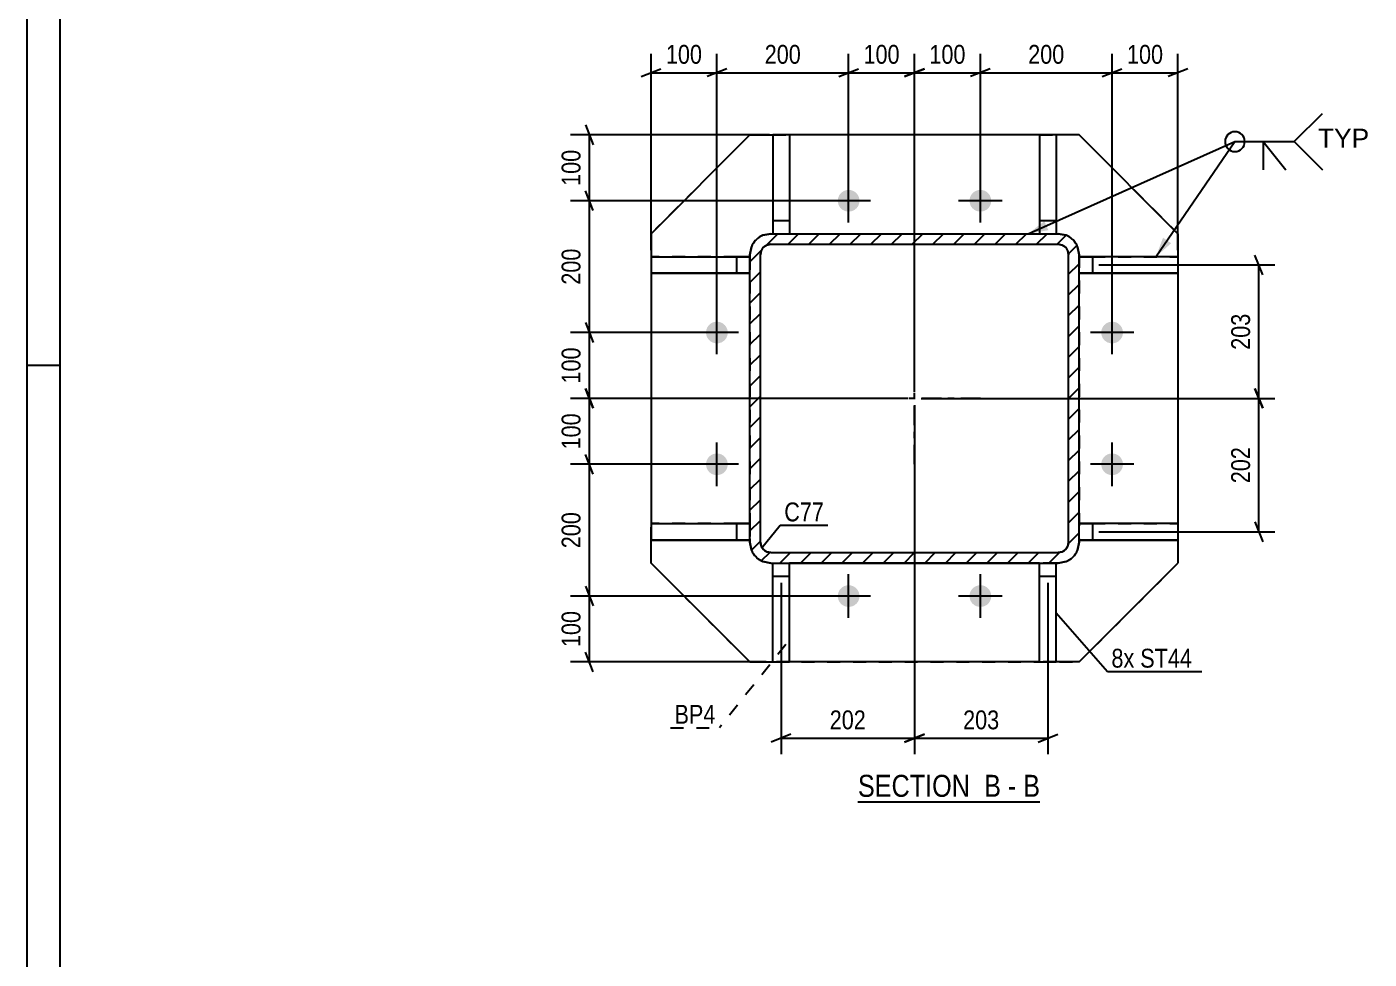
# Model space of a CAD drawing. Header units: millimetres. Extents: x 0 to 1189, y 0 to 841.
# Drawn here: x 0 to 203.8, y 207.9 to 349.4 of the extents above; entities that cross this region are included whole.
import ezdxf

# ---------------------------------------------------------------- set-up
doc = ezdxf.new("R2010")
doc.units = ezdxf.units.MM
doc.linetypes.add('DXK_LINE_DOT2', pattern=[3.9198, 1.9599, -1.9599])
doc.linetypes.add('DXK_LINE_DOT3', pattern=[5.9187, 2.979, -0.9799, 0.9799, -0.9799])
doc.styles.add('Arial', font='ARIAL.TTF', dxfattribs={"height": 0.2})
doc.styles.add('Arial Narrow', font='ARIALN.TTF', dxfattribs={"height": 0.2})

# ---------------------------------------------------------------- blocks, each defined once
blk = doc.blocks.new('Unknown-284935191-1134')
at = {"color": 5, "linetype": 'Continuous'}
for p, q in [((0, 841), (0, 0)), ((5, 836), (5, 5)), ((5, 298), (0, 298))]:
    blk.add_line(p, q, dxfattribs=at)
blk = doc.blocks.new('Unknown-284935191-11 - 2119')
at = {"color": 6, "linetype": 'Continuous'}
blk.add_line((126.17, 231.81), (153.81, 231.81), dxfattribs=at)
at = {"color": 0, "linetype": 'Continuous'}
for points in [[(144.28, 232.56), (144.28, 236.06), (126.17, 236.06), (126.17, 232.56)], [(147.88, 232.56), (147.88, 236.06), (145.33, 236.06), (145.33, 232.56)], [(150.21, 232.56), (150.21, 236.06), (148.93, 236.06), (148.93, 232.56)], [(153.81, 232.56), (153.81, 236.06), (151.26, 236.06), (151.26, 232.56)]]:
    blk.add_wipeout(points, dxfattribs=at)
at = {"color": 7, "linetype": 'Continuous', "style": 'Arial Narrow'}
for s, p in [('SECTION ', (126.17, 232.56)), ('B', (145.33, 232.56)), ('B', (151.26, 232.56)), ('-', (148.93, 232.56))]:
    blk.add_text(s, height=3.34, dxfattribs=at).set_placement(p)
blk = doc.blocks.new('Part-284935191-2154 - 2119')
at = {"color": 2, "linetype": 'Continuous'}
for p, q in [((94.76, 274.03), (94.76, 274.03)), ((94.76, 274.03), (107.76, 274.03)), ((94.76, 274.03), (94.76, 271.53)), ((107.76, 274.03), (109.76, 274.03)), ((107.76, 274.03), (107.76, 271.53)), ((94.76, 271.53), (107.76, 271.53)), ((107.76, 271.53), (94.76, 271.53)), ((107.76, 271.53), (109.76, 271.53)), ((109.76, 271.53), (107.76, 271.53))]:
    blk.add_line(p, q, dxfattribs=at)
at = {"color": 7, "linetype": 'DXK_LINE_DOT2'}
for p, q in [((107.76, 274.03), (94.76, 274.03)), ((109.76, 274.03), (107.76, 274.03)), ((109.76, 274.03), (109.76, 274.03)), ((109.76, 274.03), (109.76, 271.53)), ((107.76, 271.53), (107.76, 271.53))]:
    blk.add_line(p, q, dxfattribs=at)
blk = doc.blocks.new('Part-284935191-2159 - 2119')
at = {"color": 2, "linetype": 'Continuous'}
for p, q in [((94.76, 314.53), (94.76, 314.53)), ((94.76, 314.53), (107.76, 314.53)), ((94.76, 314.53), (94.76, 312.03)), ((107.76, 314.53), (109.76, 314.53)), ((107.76, 314.53), (107.76, 312.03)), ((94.76, 312.03), (107.76, 312.03)), ((107.76, 312.03), (94.76, 312.03)), ((107.76, 312.03), (109.76, 312.03)), ((109.76, 312.03), (107.76, 312.03))]:
    blk.add_line(p, q, dxfattribs=at)
at = {"color": 7, "linetype": 'DXK_LINE_DOT2'}
for p, q in [((107.76, 314.53), (94.76, 314.53)), ((109.76, 314.53), (107.76, 314.53)), ((109.76, 314.53), (109.76, 314.53)), ((109.76, 314.53), (109.76, 312.03)), ((107.76, 312.03), (107.76, 312.03))]:
    blk.add_line(p, q, dxfattribs=at)
blk = doc.blocks.new('Bolt-284935191-2223 - 2119')
at = {"linetype": 'Continuous'}
for points in [[(124.76, 321.38), (124.42, 321.42), (124.09, 321.52), (123.79, 321.69), (123.53, 321.93), (123.33, 322.2), (123.19, 322.52), (123.12, 322.86), (123.12, 323.2), (123.19, 323.54), (123.33, 323.85), (123.53, 324.13), (123.79, 324.36), (124.09, 324.54), (124.42, 324.64), (124.76, 324.68), (125.1, 324.64), (125.43, 324.54), (125.73, 324.36), (125.99, 324.13), (126.19, 323.85), (126.33, 323.54), (126.4, 323.2), (126.4, 322.86), (126.33, 322.52), (126.19, 322.2), (125.99, 321.93), (125.73, 321.69), (125.43, 321.52), (125.1, 321.42)], [(144.76, 321.38), (144.42, 321.42), (144.09, 321.52), (143.79, 321.69), (143.53, 321.93), (143.33, 322.2), (143.19, 322.52), (143.12, 322.86), (143.12, 323.2), (143.19, 323.54), (143.33, 323.85), (143.53, 324.13), (143.79, 324.36), (144.09, 324.54), (144.42, 324.64), (144.76, 324.68), (145.1, 324.64), (145.43, 324.54), (145.73, 324.36), (145.99, 324.13), (146.19, 323.85), (146.33, 323.54), (146.4, 323.2), (146.4, 322.86), (146.33, 322.52), (146.19, 322.2), (145.99, 321.93), (145.73, 321.69), (145.43, 321.52), (145.1, 321.42)], [(104.76, 301.38), (104.42, 301.42), (104.09, 301.52), (103.79, 301.69), (103.53, 301.93), (103.33, 302.2), (103.19, 302.52), (103.12, 302.86), (103.12, 303.2), (103.19, 303.54), (103.33, 303.85), (103.53, 304.13), (103.79, 304.36), (104.09, 304.54), (104.42, 304.64), (104.76, 304.68), (105.1, 304.64), (105.43, 304.54), (105.73, 304.36), (105.99, 304.13), (106.19, 303.85), (106.33, 303.54), (106.4, 303.2), (106.4, 302.86), (106.33, 302.52), (106.19, 302.2), (105.99, 301.93), (105.73, 301.69), (105.43, 301.52), (105.1, 301.42)], [(164.76, 301.38), (164.42, 301.42), (164.09, 301.52), (163.79, 301.69), (163.53, 301.93), (163.33, 302.2), (163.19, 302.52), (163.12, 302.86), (163.12, 303.2), (163.19, 303.54), (163.33, 303.85), (163.53, 304.13), (163.79, 304.36), (164.09, 304.54), (164.42, 304.64), (164.76, 304.68), (165.1, 304.64), (165.43, 304.54), (165.73, 304.36), (165.99, 304.13), (166.19, 303.85), (166.33, 303.54), (166.4, 303.2), (166.4, 302.86), (166.33, 302.52), (166.19, 302.2), (165.99, 301.93), (165.73, 301.69), (165.43, 301.52), (165.1, 301.42)], [(104.76, 281.38), (104.42, 281.42), (104.09, 281.52), (103.79, 281.69), (103.53, 281.93), (103.33, 282.2), (103.19, 282.52), (103.12, 282.86), (103.12, 283.2), (103.19, 283.54), (103.33, 283.85), (103.53, 284.13), (103.79, 284.36), (104.09, 284.54), (104.42, 284.64), (104.76, 284.68), (105.1, 284.64), (105.43, 284.54), (105.73, 284.36), (105.99, 284.13), (106.19, 283.85), (106.33, 283.54), (106.4, 283.2), (106.4, 282.86), (106.33, 282.52), (106.19, 282.2), (105.99, 281.93), (105.73, 281.69), (105.43, 281.52), (105.1, 281.42)], [(164.76, 281.38), (164.42, 281.42), (164.09, 281.52), (163.79, 281.69), (163.53, 281.93), (163.33, 282.2), (163.19, 282.52), (163.12, 282.86), (163.12, 283.2), (163.19, 283.54), (163.33, 283.85), (163.53, 284.13), (163.79, 284.36), (164.09, 284.54), (164.42, 284.64), (164.76, 284.68), (165.1, 284.64), (165.43, 284.54), (165.73, 284.36), (165.99, 284.13), (166.19, 283.85), (166.33, 283.54), (166.4, 283.2), (166.4, 282.86), (166.33, 282.52), (166.19, 282.2), (165.99, 281.93), (165.73, 281.69), (165.43, 281.52), (165.1, 281.42)], [(124.76, 261.38), (124.42, 261.42), (124.09, 261.52), (123.79, 261.69), (123.53, 261.93), (123.33, 262.2), (123.19, 262.52), (123.12, 262.86), (123.12, 263.2), (123.19, 263.54), (123.33, 263.85), (123.53, 264.13), (123.79, 264.36), (124.09, 264.54), (124.42, 264.64), (124.76, 264.68), (125.1, 264.64), (125.43, 264.54), (125.73, 264.36), (125.99, 264.13), (126.19, 263.85), (126.33, 263.54), (126.4, 263.2), (126.4, 262.86), (126.33, 262.52), (126.19, 262.2), (125.99, 261.93), (125.73, 261.69), (125.43, 261.52), (125.1, 261.42)], [(144.76, 261.38), (144.42, 261.42), (144.09, 261.52), (143.79, 261.69), (143.53, 261.93), (143.33, 262.2), (143.19, 262.52), (143.12, 262.86), (143.12, 263.2), (143.19, 263.54), (143.33, 263.85), (143.53, 264.13), (143.79, 264.36), (144.09, 264.54), (144.42, 264.64), (144.76, 264.68), (145.1, 264.64), (145.43, 264.54), (145.73, 264.36), (145.99, 264.13), (146.19, 263.85), (146.33, 263.54), (146.4, 263.2), (146.4, 262.86), (146.33, 262.52), (146.19, 262.2), (145.99, 261.93), (145.73, 261.69), (145.43, 261.52), (145.1, 261.42)]]:
    blk.add_hatch(color=1, dxfattribs=at).paths.add_polyline_path(points)
at = {"color": 1, "linetype": 'Continuous'}
for p, q in [((124.76, 319.73), (124.76, 326.33)), ((144.76, 319.73), (144.76, 326.33)), ((128.06, 323.03), (121.46, 323.03)), ((148.06, 323.03), (141.46, 323.03)), ((104.76, 299.73), (104.76, 306.33)), ((164.76, 299.73), (164.76, 306.33)), ((108.06, 303.03), (101.46, 303.03)), ((168.06, 303.03), (161.46, 303.03)), ((104.76, 279.73), (104.76, 286.33)), ((164.76, 279.73), (164.76, 286.33)), ((108.06, 283.03), (101.46, 283.03)), ((168.06, 283.03), (161.46, 283.03)), ((124.76, 259.73), (124.76, 266.33)), ((144.76, 259.73), (144.76, 266.33)), ((128.06, 263.03), (121.46, 263.03)), ((148.06, 263.03), (141.46, 263.03))]:
    blk.add_line(p, q, dxfattribs=at)
blk = doc.blocks.new('Part-284935191-2164 - 2119')
at = {"color": 2, "linetype": 'Continuous'}
for p, q in [((161.76, 274.03), (159.76, 274.03)), ((161.76, 274.03), (161.76, 271.53)), ((174.76, 274.03), (161.76, 274.03)), ((174.76, 274.03), (174.76, 271.53)), ((159.76, 271.53), (161.76, 271.53)), ((161.76, 271.53), (159.76, 271.53)), ((161.76, 271.53), (174.76, 271.53)), ((174.76, 271.53), (161.76, 271.53)), ((174.76, 271.53), (174.76, 271.53))]:
    blk.add_line(p, q, dxfattribs=at)
at = {"color": 7, "linetype": 'DXK_LINE_DOT2'}
for p, q in [((159.76, 271.53), (159.76, 274.03)), ((159.76, 274.03), (161.76, 274.03)), ((161.76, 274.03), (174.76, 274.03)), ((159.76, 271.53), (159.76, 271.53)), ((161.76, 271.53), (161.76, 271.53)), ((174.76, 271.53), (174.76, 271.53))]:
    blk.add_line(p, q, dxfattribs=at)
blk = doc.blocks.new('Part-284935191-2169 - 2119')
at = {"color": 2, "linetype": 'Continuous'}
for p, q in [((161.76, 314.53), (159.76, 314.53)), ((161.76, 314.53), (161.76, 312.03)), ((174.76, 314.53), (161.76, 314.53)), ((174.76, 314.53), (174.76, 312.03)), ((159.76, 312.03), (161.76, 312.03)), ((161.76, 312.03), (159.76, 312.03)), ((161.76, 312.03), (174.76, 312.03)), ((174.76, 312.03), (161.76, 312.03)), ((174.76, 312.03), (174.76, 312.03))]:
    blk.add_line(p, q, dxfattribs=at)
at = {"color": 7, "linetype": 'DXK_LINE_DOT2'}
for p, q in [((159.76, 312.03), (159.76, 314.53)), ((159.76, 314.53), (161.76, 314.53)), ((161.76, 314.53), (174.76, 314.53)), ((159.76, 312.03), (159.76, 312.03)), ((161.76, 312.03), (161.76, 312.03)), ((174.76, 312.03), (174.76, 312.03))]:
    blk.add_line(p, q, dxfattribs=at)
blk = doc.blocks.new('Part-284935191-2205 - 2119')
at = {"color": 2, "linetype": 'Continuous'}
for p, q in [((109.76, 333.03), (94.76, 318.03)), ((109.76, 333.03), (113.26, 333.03)), ((109.76, 333.03), (109.76, 333.03)), ((153.76, 333.03), (115.76, 333.03)), ((159.76, 333.03), (156.26, 333.03)), ((174.76, 318.03), (159.76, 333.03)), ((159.76, 333.03), (159.76, 333.03)), ((94.76, 318.03), (94.76, 314.53)), ((174.76, 318.03), (174.76, 318.03)), ((174.76, 318.03), (174.76, 314.53)), ((94.76, 312.03), (94.76, 274.03)), ((174.76, 312.03), (174.76, 274.03)), ((94.76, 268.03), (94.76, 271.53)), ((174.76, 271.53), (174.76, 268.03)), ((94.76, 268.03), (109.76, 253.03)), ((159.76, 253.03), (174.76, 268.03)), ((109.76, 253.03), (109.76, 253.03)), ((109.76, 253.03), (113.26, 253.03)), ((153.76, 253.03), (115.76, 253.03)), ((159.76, 253.03), (156.26, 253.03)), ((159.76, 253.03), (159.76, 253.03))]:
    blk.add_line(p, q, dxfattribs=at)
at = {"color": 7, "linetype": 'DXK_LINE_DOT2'}
for p, q in [((94.76, 318.03), (109.76, 333.03)), ((159.76, 333.03), (109.76, 333.03)), ((113.26, 333.03), (115.76, 333.03)), ((156.26, 333.03), (153.76, 333.03)), ((159.76, 333.03), (174.76, 318.03)), ((174.76, 318.03), (174.76, 271.53)), ((94.76, 314.53), (94.76, 312.03)), ((174.76, 314.53), (174.76, 312.03)), ((94.76, 274.03), (94.76, 271.53)), ((94.76, 271.53), (94.76, 274.03)), ((174.76, 274.03), (174.76, 271.53)), ((109.76, 253.03), (94.76, 268.03)), ((94.76, 268.03), (94.76, 268.03)), ((159.76, 253.03), (174.76, 268.03)), ((174.76, 268.03), (174.76, 268.03)), ((109.76, 253.03), (159.76, 253.03)), ((113.26, 253.03), (115.76, 253.03)), ((156.26, 253.03), (153.76, 253.03))]:
    blk.add_line(p, q, dxfattribs=at)
blk = doc.blocks.new('Part-284935191-2238 - 2119')
at = {"linetype": 'Continuous'}
h = blk.add_hatch(dxfattribs=at)
h.set_pattern_fill('', scale=0.7, style=0, pattern_type=0)
h.set_pattern_definition([(45, (110.0042, 270.0084), (-1.571545, 1.571545), [])])
h.paths.add_polyline_path([(109.76, 271.23), (110, 270.01), (110.7, 268.97), (111.74, 268.28), (112.96, 268.03), (156.56, 268.03), (157.79, 268.28), (158.82, 268.97), (159.52, 270.01), (159.76, 271.23), (159.76, 314.83), (159.52, 316.06), (158.82, 317.1), (157.79, 317.79), (156.56, 318.03), (112.96, 318.03), (111.74, 317.79), (110.7, 317.1), (110, 316.06), (109.76, 314.83)])
h.paths.add_polyline_path([(111.48, 315.45), (111.83, 315.96), (112.35, 316.31), (112.96, 316.43), (156.56, 316.43), (157.17, 316.31), (157.69, 315.96), (158.04, 315.45), (158.16, 314.83), (158.16, 271.23), (158.04, 270.62), (157.69, 270.1), (157.17, 269.75), (156.56, 269.63), (112.96, 269.63), (112.35, 269.75), (111.83, 270.1), (111.48, 270.62), (111.36, 271.23), (111.36, 314.83)])
at = {"color": 7, "linetype": 'DXK_LINE_DOT2'}
for p, q in [((111.74, 317.79), (112.96, 318.03)), ((112.96, 318.03), (156.56, 318.03)), ((112.96, 318.03), (112.96, 318.03)), ((156.56, 318.03), (156.56, 318.03)), ((156.56, 318.03), (157.79, 317.79)), ((109.76, 314.83), (110, 316.05)), ((159.52, 316.05), (159.76, 314.83)), ((109.76, 314.83), (109.76, 271.23)), ((111.48, 315.44), (111.36, 314.83)), ((111.36, 314.83), (111.36, 314.83)), ((111.36, 271.23), (111.36, 314.83)), ((111.48, 315.44), (111.48, 315.45)), ((158.04, 315.44), (158.04, 315.45)), ((158.16, 314.83), (158.04, 315.44)), ((158.16, 314.83), (158.16, 314.83)), ((158.16, 271.23), (158.16, 314.83)), ((159.76, 314.83), (159.76, 271.23)), ((110, 270.01), (109.76, 271.23)), ((111.36, 271.23), (111.36, 271.23)), ((111.36, 271.23), (111.48, 270.62)), ((158.04, 270.62), (158.16, 271.23)), ((158.16, 271.23), (158.16, 271.23)), ((159.76, 271.23), (159.52, 270.01)), ((112.35, 269.75), (112.96, 269.63)), ((112.96, 269.63), (112.96, 269.63)), ((112.96, 269.63), (156.56, 269.63)), ((156.56, 269.63), (157.17, 269.75)), ((156.56, 269.63), (156.56, 269.63)), ((113.26, 268.03), (115.76, 268.03)), ((156.26, 268.03), (153.76, 268.03))]:
    blk.add_line(p, q, dxfattribs=at)
at = {"color": 2, "linetype": 'Continuous'}
for p, q in [((112.96, 318.03), (111.74, 317.79)), ((112.96, 318.03), (156.56, 318.03)), ((157.79, 317.79), (156.56, 318.03)), ((110, 316.06), (109.76, 314.83)), ((112.96, 316.43), (112.35, 316.31)), ((112.35, 316.31), (112.96, 316.43)), ((112.96, 316.43), (112.96, 316.43)), ((112.96, 316.43), (156.56, 316.43)), ((112.96, 316.43), (156.56, 316.43)), ((156.56, 316.43), (156.56, 316.43)), ((157.17, 316.31), (156.56, 316.43)), ((156.56, 316.43), (157.17, 316.31)), ((159.76, 314.83), (159.52, 316.06)), ((109.76, 271.23), (109.76, 314.83)), ((111.36, 314.83), (111.48, 315.45)), ((111.36, 271.23), (111.36, 314.83)), ((158.04, 315.45), (158.16, 314.83)), ((158.16, 271.23), (158.16, 314.83)), ((159.76, 271.23), (159.76, 314.83)), ((109.76, 271.23), (110, 270.01)), ((111.48, 270.62), (111.36, 271.23)), ((158.16, 271.23), (158.04, 270.62)), ((159.52, 270.01), (159.76, 271.23)), ((110, 270), (110, 270.01)), ((110, 270), (110, 270.01)), ((112.96, 269.63), (112.35, 269.75)), ((112.96, 269.63), (156.56, 269.63)), ((157.17, 269.75), (156.56, 269.63)), ((159.52, 270.01), (159.52, 270)), ((159.52, 270.01), (159.52, 270)), ((111.74, 268.28), (112.96, 268.03)), ((112.96, 268.03), (111.74, 268.27)), ((112.96, 268.03), (113.26, 268.03)), ((112.96, 268.03), (112.96, 268.03)), ((112.96, 268.03), (156.56, 268.03)), ((153.76, 268.03), (115.76, 268.03)), ((156.56, 268.03), (156.26, 268.03)), ((156.56, 268.03), (157.79, 268.28)), ((157.79, 268.27), (156.56, 268.03)), ((156.56, 268.03), (156.56, 268.03))]:
    blk.add_line(p, q, dxfattribs=at)
at = {"color": 7, "linetype": 'DXK_LINE_DOT3'}
for p, q in [((134.76, 283.03), (134.76, 303.03)), ((144.76, 293.03), (124.76, 293.03))]:
    blk.add_line(p, q, dxfattribs=at)
at = {"color": 7, "linetype": 'DXK_LINE_DOT2'}
for centre, radius, start, end in [((112.96, 314.83), 3.2, 112.5, 157.5), ((156.56, 314.83), 3.2, 22.5, 67.5), ((112.96, 271.23), 1.6, 202.5, 247.5), ((156.56, 271.23), 1.6, 292.5, 337.5)]:
    blk.add_arc(centre, radius, start, end, dxfattribs=at)
at = {"color": 2, "linetype": 'Continuous'}
for centre, radius, start, end in [((112.96, 314.83), 3.2, 112.5, 157.5), ((112.96, 314.83), 1.6, 112.5, 157.5), ((112.96, 314.83), 1.6, 112.5, 157.5), ((156.56, 314.83), 1.6, 22.5, 67.5), ((156.56, 314.83), 1.6, 22.5, 67.5), ((156.56, 314.83), 3.2, 22.5, 67.5), ((112.96, 271.23), 3.2, 202.5, 247.5), ((112.96, 271.23), 3.2, 202.5, 247.5), ((112.96, 271.23), 1.6, 202.5, 247.5), ((156.56, 271.23), 1.6, 292.5, 337.5), ((156.56, 271.23), 3.2, 292.5, 337.5), ((156.56, 271.23), 3.2, 292.5, 337.5)]:
    blk.add_arc(centre, radius, start, end, dxfattribs=at)
blk = doc.blocks.new('Part-284935191-2243 - 2119')
at = {"color": 2, "linetype": 'Continuous'}
for p, q in [((113.26, 268.03), (115.76, 268.03)), ((113.26, 253.03), (113.26, 268.03)), ((115.76, 253.03), (115.76, 268.03)), ((113.26, 266.03), (115.76, 266.03)), ((113.26, 253.03), (115.76, 253.03))]:
    blk.add_line(p, q, dxfattribs=at)
at = {"color": 7, "linetype": 'DXK_LINE_DOT2'}
for p, q in [((113.26, 268.03), (115.76, 268.03)), ((113.26, 266.03), (115.76, 266.03)), ((115.76, 253.03), (113.26, 253.03))]:
    blk.add_line(p, q, dxfattribs=at)
blk = doc.blocks.new('Part-284935191-2248 - 2119')
at = {"color": 2, "linetype": 'Continuous'}
for p, q in [((153.76, 268.03), (156.26, 268.03)), ((153.76, 253.03), (153.76, 268.03)), ((156.26, 253.03), (156.26, 268.03)), ((153.76, 266.03), (156.26, 266.03)), ((153.76, 253.03), (156.26, 253.03))]:
    blk.add_line(p, q, dxfattribs=at)
at = {"color": 7, "linetype": 'DXK_LINE_DOT2'}
for p, q in [((153.76, 268.03), (156.26, 268.03)), ((153.76, 266.03), (156.26, 266.03)), ((156.26, 253.03), (153.76, 253.03))]:
    blk.add_line(p, q, dxfattribs=at)
blk = doc.blocks.new('Part-284935191-2253 - 2119')
at = {"color": 2, "linetype": 'Continuous'}
for p, q in [((113.26, 333.03), (113.26, 318.03)), ((115.76, 333.03), (113.26, 333.03)), ((115.76, 333.03), (115.76, 318.03)), ((113.26, 320.03), (115.76, 320.03))]:
    blk.add_line(p, q, dxfattribs=at)
at = {"color": 7, "linetype": 'DXK_LINE_DOT2'}
for p, q in [((113.26, 333.03), (115.76, 333.03)), ((113.26, 320.03), (115.76, 320.03)), ((113.26, 318.03), (113.26, 318.03)), ((113.26, 318.03), (115.76, 318.03)), ((113.26, 318.03), (115.76, 318.03)), ((115.76, 318.03), (115.76, 318.03))]:
    blk.add_line(p, q, dxfattribs=at)
blk = doc.blocks.new('Part-284935191-2258 - 2119')
at = {"color": 2, "linetype": 'Continuous'}
for p, q in [((153.76, 333.03), (153.76, 318.03)), ((156.26, 333.03), (153.76, 333.03)), ((156.26, 333.03), (156.26, 318.03)), ((153.76, 320.03), (156.26, 320.03))]:
    blk.add_line(p, q, dxfattribs=at)
at = {"color": 7, "linetype": 'DXK_LINE_DOT2'}
for p, q in [((153.76, 333.03), (156.26, 333.03)), ((153.76, 320.03), (156.26, 320.03)), ((153.76, 318.03), (153.76, 318.03)), ((153.76, 318.03), (156.26, 318.03)), ((153.76, 318.03), (156.26, 318.03)), ((156.26, 318.03), (156.26, 318.03))]:
    blk.add_line(p, q, dxfattribs=at)
blk = doc.blocks.new('StraightDimension-284935191-2356 - 2119')
at = {"color": 7, "linetype": 'Continuous'}
for p, q in [((144.76, 324.03), (144.76, 345.32)), ((164.76, 304.03), (164.76, 345.32)), ((146.26, 343.07), (143.26, 341.87)), ((144.76, 342.47), (164.76, 342.47)), ((163.26, 341.87), (166.26, 343.07))]:
    blk.add_line(p, q, dxfattribs=at)
at = {"color": 0}
blk.add_wipeout([(158.1, 343.22), (158.1, 347.42), (151.42, 347.42), (151.42, 343.22)], dxfattribs=at)
at = {"color": 3, "style": 'Arial Narrow'}
blk.add_text('200', height=2.863, dxfattribs=at).set_placement((152.02, 343.82))
blk = doc.blocks.new('StraightDimension-284935191-2413 - 2119')
at = {"color": 7, "linetype": 'Continuous'}
for p, q in [((86, 281.53), (84.8, 284.53)), ((103.76, 283.03), (82.55, 283.03)), ((85.4, 263.03), (85.4, 283.03)), ((123.76, 263.03), (82.55, 263.03)), ((84.8, 264.53), (86, 261.53))]:
    blk.add_line(p, q, dxfattribs=at)
at = {"color": 0}
blk.add_wipeout([(84.65, 276.37), (80.45, 276.37), (80.45, 269.69), (84.65, 269.69)], dxfattribs=at)
at = {"color": 3, "style": 'Arial Narrow'}
blk.add_text('200', height=2.863, rotation=90.0002, dxfattribs=at).set_placement((84.05, 270.29))
blk = doc.blocks.new('StraightDimension-284935191-2433 - 2119')
at = {"color": 7, "linetype": 'Continuous'}
for p, q in [((86, 321.53), (84.8, 324.53)), ((123.76, 323.03), (82.55, 323.03)), ((85.4, 303.03), (85.4, 323.03)), ((84.8, 304.53), (86, 301.53)), ((103.76, 303.03), (82.55, 303.03))]:
    blk.add_line(p, q, dxfattribs=at)
at = {"color": 0}
blk.add_wipeout([(84.65, 316.37), (80.45, 316.37), (80.45, 309.69), (84.65, 309.69)], dxfattribs=at)
at = {"color": 3, "style": 'Arial Narrow'}
blk.add_text('200', height=2.863, rotation=90.0002, dxfattribs=at).set_placement((84.05, 310.29))
blk = doc.blocks.new('StraightDimension-284935191-2298 - 2119')
at = {"color": 7, "linetype": 'Continuous'}
for p, q in [((187.65, 291.53), (186.45, 294.53)), ((135.76, 293.03), (189.45, 293.03)), ((187.05, 272.78), (187.05, 293.03)), ((186.45, 274.28), (187.65, 271.28)), ((162.76, 272.78), (189.45, 272.78))]:
    blk.add_line(p, q, dxfattribs=at)
at = {"color": 0}
blk.add_wipeout([(186.3, 286.25), (182.1, 286.25), (182.1, 279.56), (186.3, 279.56)], dxfattribs=at)
at = {"color": 3, "style": 'Arial Narrow'}
blk.add_text('202', height=2.863, rotation=90.0002, dxfattribs=at).set_placement((185.7, 280.16))
blk = doc.blocks.new('StraightDimension-284935191-2308 - 2119')
at = {"color": 7, "linetype": 'Continuous'}
for p, q in [((187.65, 311.78), (186.45, 314.78)), ((162.76, 313.28), (189.45, 313.28)), ((187.05, 293.03), (187.05, 313.28)), ((186.45, 294.53), (187.65, 291.53)), ((135.76, 293.03), (189.45, 293.03))]:
    blk.add_line(p, q, dxfattribs=at)
at = {"color": 0}
blk.add_wipeout([(186.3, 306.5), (182.1, 306.5), (182.1, 299.81), (186.3, 299.81)], dxfattribs=at)
at = {"color": 3, "style": 'Arial Narrow'}
blk.add_text('203', height=2.863, rotation=90.0002, dxfattribs=at).set_placement((185.7, 300.41))
blk = doc.blocks.new('StraightDimension-284935191-2315 - 2119')
at = {"color": 7, "linetype": 'Continuous'}
for p, q in [((134.76, 292.03), (134.76, 239.06)), ((114.51, 265.03), (114.51, 239.06)), ((116.01, 242.06), (113.01, 240.86)), ((114.51, 241.46), (134.76, 241.46)), ((133.26, 240.86), (136.26, 242.06))]:
    blk.add_line(p, q, dxfattribs=at)
at = {"color": 0}
blk.add_wipeout([(127.98, 242.21), (127.98, 246.41), (121.29, 246.41), (121.29, 242.21)], dxfattribs=at)
at = {"color": 3, "style": 'Arial Narrow'}
blk.add_text('202', height=2.863, dxfattribs=at).set_placement((121.89, 242.81))
blk = doc.blocks.new('StraightDimension-284935191-2387 - 2119')
at = {"color": 7, "linetype": 'Continuous'}
for p, q in [((84.8, 294.53), (86, 291.53)), ((133.76, 293.03), (82.55, 293.03)), ((85.4, 283.03), (85.4, 293.03)), ((86, 281.53), (84.8, 284.53)), ((103.76, 283.03), (82.55, 283.03))]:
    blk.add_line(p, q, dxfattribs=at)
at = {"color": 0}
blk.add_wipeout([(84.65, 291.37), (80.45, 291.37), (80.45, 284.69), (84.65, 284.69)], dxfattribs=at)
at = {"color": 3, "style": 'Arial Narrow'}
blk.add_text('100', height=2.863, rotation=90.0002, dxfattribs=at).set_placement((84.05, 285.29))
blk = doc.blocks.new('StraightDimension-284935191-2323 - 2119')
at = {"color": 7, "linetype": 'Continuous'}
for p, q in [((134.76, 292.03), (134.76, 239.06)), ((155.01, 265.03), (155.01, 239.06)), ((136.26, 242.06), (133.26, 240.86)), ((134.76, 241.46), (155.01, 241.46)), ((153.51, 240.86), (156.51, 242.06))]:
    blk.add_line(p, q, dxfattribs=at)
at = {"color": 0}
blk.add_wipeout([(148.23, 242.21), (148.23, 246.41), (141.54, 246.41), (141.54, 242.21)], dxfattribs=at)
at = {"color": 3, "style": 'Arial Narrow'}
blk.add_text('203', height=2.863, dxfattribs=at).set_placement((142.14, 242.81))
blk = doc.blocks.new('StraightDimension-284935191-2330 - 2119')
at = {"color": 7, "linetype": 'Continuous'}
for p, q in [((94.76, 315.53), (94.76, 345.32)), ((104.76, 304.03), (104.76, 345.32)), ((93.26, 341.87), (96.26, 343.07)), ((94.76, 342.47), (104.76, 342.47)), ((106.26, 343.07), (103.26, 341.87))]:
    blk.add_line(p, q, dxfattribs=at)
at = {"color": 0}
blk.add_wipeout([(103.1, 343.22), (103.1, 347.42), (96.42, 347.42), (96.42, 343.22)], dxfattribs=at)
at = {"color": 3, "style": 'Arial Narrow'}
blk.add_text('100', height=2.863, dxfattribs=at).set_placement((97.02, 343.82))
blk = doc.blocks.new('StraightDimension-284935191-2340 - 2119')
at = {"color": 7, "linetype": 'Continuous'}
for p, q in [((124.76, 324.03), (124.76, 345.32)), ((134.76, 294.03), (134.76, 345.32)), ((123.26, 341.87), (126.26, 343.07)), ((124.76, 342.47), (134.76, 342.47)), ((136.26, 343.07), (133.26, 341.87))]:
    blk.add_line(p, q, dxfattribs=at)
at = {"color": 0}
blk.add_wipeout([(133.1, 343.22), (133.1, 347.42), (126.42, 347.42), (126.42, 343.22)], dxfattribs=at)
at = {"color": 3, "style": 'Arial Narrow'}
blk.add_text('100', height=2.863, dxfattribs=at).set_placement((127.02, 343.82))
blk = doc.blocks.new('StraightDimension-284935191-2348 - 2119')
at = {"color": 7, "linetype": 'Continuous'}
for p, q in [((134.76, 294.03), (134.76, 345.32)), ((144.76, 324.03), (144.76, 345.32)), ((133.26, 341.87), (136.26, 343.07)), ((134.76, 342.47), (144.76, 342.47)), ((146.26, 343.07), (143.26, 341.87))]:
    blk.add_line(p, q, dxfattribs=at)
at = {"color": 0}
blk.add_wipeout([(143.1, 343.22), (143.1, 347.42), (136.42, 347.42), (136.42, 343.22)], dxfattribs=at)
at = {"color": 3, "style": 'Arial Narrow'}
blk.add_text('100', height=2.863, dxfattribs=at).set_placement((137.02, 343.82))
blk = doc.blocks.new('StraightDimension-284935191-2366 - 2119')
at = {"color": 7, "linetype": 'Continuous'}
for p, q in [((164.76, 304.03), (164.76, 345.32)), ((174.76, 315.53), (174.76, 345.32)), ((163.26, 341.87), (166.26, 343.07)), ((164.76, 342.47), (174.76, 342.47)), ((176.26, 343.07), (173.26, 341.87))]:
    blk.add_line(p, q, dxfattribs=at)
at = {"color": 0}
blk.add_wipeout([(173.1, 343.22), (173.1, 347.42), (166.42, 347.42), (166.42, 343.22)], dxfattribs=at)
at = {"color": 3, "style": 'Arial Narrow'}
blk.add_text('100', height=2.863, dxfattribs=at).set_placement((167.02, 343.82))
blk = doc.blocks.new('StraightDimension-284935191-2376 - 2119')
at = {"color": 7, "linetype": 'Continuous'}
for p, q in [((104.76, 304.03), (104.76, 345.32)), ((124.76, 324.03), (124.76, 345.32)), ((106.26, 343.07), (103.26, 341.87)), ((104.76, 342.47), (124.76, 342.47)), ((123.26, 341.87), (126.26, 343.07))]:
    blk.add_line(p, q, dxfattribs=at)
at = {"color": 0}
blk.add_wipeout([(118.1, 343.22), (118.1, 347.42), (111.42, 347.42), (111.42, 343.22)], dxfattribs=at)
at = {"color": 3, "style": 'Arial Narrow'}
blk.add_text('200', height=2.863, dxfattribs=at).set_placement((112.02, 343.82))
blk = doc.blocks.new('StraightDimension-284935191-2395 - 2119')
at = {"color": 7, "linetype": 'Continuous'}
for p, q in [((84.8, 304.53), (86, 301.53)), ((103.76, 303.03), (82.55, 303.03)), ((85.4, 293.03), (85.4, 303.03)), ((86, 291.53), (84.8, 294.53)), ((133.76, 293.03), (82.55, 293.03))]:
    blk.add_line(p, q, dxfattribs=at)
at = {"color": 0}
blk.add_wipeout([(84.65, 301.37), (80.45, 301.37), (80.45, 294.69), (84.65, 294.69)], dxfattribs=at)
at = {"color": 3, "style": 'Arial Narrow'}
blk.add_text('100', height=2.863, rotation=90.0002, dxfattribs=at).set_placement((84.05, 295.29))
blk = doc.blocks.new('StraightDimension-284935191-2403 - 2119')
at = {"color": 7, "linetype": 'Continuous'}
for p, q in [((84.8, 334.53), (86, 331.53)), ((112.26, 333.03), (82.55, 333.03)), ((85.4, 323.03), (85.4, 333.03)), ((86, 321.53), (84.8, 324.53)), ((123.76, 323.03), (82.55, 323.03))]:
    blk.add_line(p, q, dxfattribs=at)
at = {"color": 0}
blk.add_wipeout([(84.65, 331.37), (80.45, 331.37), (80.45, 324.69), (84.65, 324.69)], dxfattribs=at)
at = {"color": 3, "style": 'Arial Narrow'}
blk.add_text('100', height=2.863, rotation=90.0002, dxfattribs=at).set_placement((84.05, 325.29))
blk = doc.blocks.new('StraightDimension-284935191-2423 - 2119')
at = {"color": 7, "linetype": 'Continuous'}
for p, q in [((123.76, 263.03), (82.55, 263.03)), ((84.8, 264.53), (86, 261.53)), ((85.4, 253.03), (85.4, 263.03)), ((112.26, 253.03), (82.55, 253.03)), ((86, 251.53), (84.8, 254.53))]:
    blk.add_line(p, q, dxfattribs=at)
at = {"color": 0}
blk.add_wipeout([(84.65, 261.37), (80.45, 261.37), (80.45, 254.69), (84.65, 254.69)], dxfattribs=at)
at = {"color": 3, "style": 'Arial Narrow'}
blk.add_text('100', height=2.863, rotation=90.0002, dxfattribs=at).set_placement((84.05, 255.29))
blk = doc.blocks.new('Mark-284935191-2201 - 2119')
at = {"color": 0}
blk.add_wipeout([(104.55, 243.65), (104.55, 246.65), (98.33, 246.65), (98.33, 243.65)], dxfattribs=at)
blk.add_wipeout([(104.55, 243.65), (104.55, 246.65), (98.33, 246.65), (98.33, 243.65)], dxfattribs=at)
at = {"color": 30, "linetype": 'DXK_LINE_DOT2'}
for p in [(115.25, 255.67), (97.73, 243.05)]:
    blk.add_line(p, (105.15, 243.05), dxfattribs=at)
at = {"color": 3, "style": 'Arial Narrow'}
blk.add_text('BP4', height=2.863, dxfattribs=at).set_placement((98.33, 243.65))
blk = doc.blocks.new('Mark-284935191-2234 - 2119')
at = {"color": 0}
blk.add_wipeout([(121.02, 274.37), (121.02, 277.37), (114.99, 277.37), (114.99, 274.37)], dxfattribs=at)
blk.add_wipeout([(121.02, 274.37), (121.02, 277.37), (114.99, 277.37), (114.99, 274.37)], dxfattribs=at)
at = {"color": 30, "linetype": 'Continuous'}
for p, q in [((111.55, 270.28), (114.39, 273.77)), ((114.39, 273.77), (121.62, 273.77))]:
    blk.add_line(p, q, dxfattribs=at)
at = {"color": 3, "style": 'Arial Narrow'}
blk.add_text('C77', height=2.863, dxfattribs=at).set_placement((114.99, 274.37))
blk = doc.blocks.new('WeldMark-284935191-2443 - 2119')
at = {"linetype": 'Continuous'}
for points in [[(155.08, 318.56), (152.03, 318.03), (154.47, 319.93)], [(173.72, 316.58), (171.41, 314.53), (172.49, 317.43)]]:
    blk.add_hatch(color=30, dxfattribs=at).paths.add_polyline_path(points)
at = {"color": 30, "linetype": 'Continuous'}
for p, q in [((152.03, 318.03), (183.41, 332)), ((171.41, 314.53), (183.41, 332)), ((183.41, 332), (192.41, 332))]:
    blk.add_line(p, q, dxfattribs=at)
at = {"color": 3, "linetype": 'Continuous'}
for q in [(191.12, 327.71), (187.69, 327.71)]:
    blk.add_line((187.69, 332), q, dxfattribs=at)
for start, end in [(90, 270), (270, 90)]:
    blk.add_arc((183.41, 332), 1.5, start, end, dxfattribs=at)
at = {"color": 0, "linetype": 'Continuous'}
blk.add_wipeout([(203.78, 331.1), (203.78, 334.1), (196.01, 334.1), (196.01, 331.1)], dxfattribs=at)
blk.add_wipeout([(203.78, 331.1), (203.78, 334.1), (196.01, 334.1), (196.01, 331.1)], dxfattribs=at)
at = {"color": 3, "linetype": 'Continuous'}
for q in [(196.69, 336.28), (196.69, 327.71)]:
    blk.add_line((192.41, 332), q, dxfattribs=at)
at = {"color": 3, "linetype": 'Continuous', "style": 'Arial'}
blk.add_text('TYP', height=2.865, dxfattribs=at).set_placement((196.01, 331.1))
blk = doc.blocks.new('MarkSet-284935191-2491 - 2119')
at = {"color": 0}
blk.add_wipeout([(168.13, 252.17), (168.13, 255.17), (164.66, 255.17), (164.66, 252.17)], dxfattribs=at)
blk.add_wipeout([(168.13, 252.17), (168.13, 255.17), (164.66, 255.17), (164.66, 252.17)], dxfattribs=at)
at = {"color": 30, "linetype": 'Continuous'}
blk.add_line((156.26, 260.47), (164.06, 251.57), dxfattribs=at)
at = {"color": 0}
blk.add_wipeout([(176.88, 252.17), (176.88, 255.17), (169.03, 255.17), (169.03, 252.17)], dxfattribs=at)
blk.add_wipeout([(176.88, 252.17), (176.88, 255.17), (169.03, 255.17), (169.03, 252.17)], dxfattribs=at)
at = {"color": 30, "linetype": 'Continuous'}
blk.add_line((164.06, 251.57), (178.38, 251.57), dxfattribs=at)
at = {"color": 3, "style": 'Arial Narrow'}
for s, p in [('8x', (164.66, 252.17)), ('ST44', (169.03, 252.17))]:
    blk.add_text(s, height=2.863, dxfattribs=at).set_placement(p)

msp = doc.modelspace()

# ---------------------------------------------------------------- block references
for name in ['Unknown-284935191-1134', 'Part-284935191-2205 - 2119', 'Part-284935191-2253 - 2119', 'Part-284935191-2258 - 2119', 'Bolt-284935191-2223 - 2119', 'Part-284935191-2238 - 2119', 'Part-284935191-2159 - 2119', 'Part-284935191-2169 - 2119', 'Part-284935191-2154 - 2119', 'Part-284935191-2164 - 2119', 'Part-284935191-2243 - 2119', 'Part-284935191-2248 - 2119']:
    msp.add_blockref(name, (0, 0))

# ---------------------------------------------------------------- next in the draw order: block references
for name in ['StraightDimension-284935191-2356 - 2119', 'StraightDimension-284935191-2433 - 2119', 'StraightDimension-284935191-2298 - 2119', 'StraightDimension-284935191-2413 - 2119', 'Unknown-284935191-11 - 2119']:
    msp.add_blockref(name, (0, 0))

# ---------------------------------------------------------------- next in the draw order: block references
for name in ['StraightDimension-284935191-2330 - 2119', 'StraightDimension-284935191-2308 - 2119']:
    msp.add_blockref(name, (0, 0))

# ---------------------------------------------------------------- next in the draw order: block references
for name in ['StraightDimension-284935191-2366 - 2119', 'StraightDimension-284935191-2315 - 2119']:
    msp.add_blockref(name, (0, 0))

# ---------------------------------------------------------------- next in the draw order: block references
for name in ['WeldMark-284935191-2443 - 2119', 'StraightDimension-284935191-2387 - 2119', 'Mark-284935191-2234 - 2119', 'StraightDimension-284935191-2423 - 2119']:
    msp.add_blockref(name, (0, 0))

# ---------------------------------------------------------------- next in the draw order: block references
for name in ['StraightDimension-284935191-2340 - 2119', 'StraightDimension-284935191-2323 - 2119', 'Mark-284935191-2201 - 2119']:
    msp.add_blockref(name, (0, 0))

# ---------------------------------------------------------------- next in the draw order: block references
for name in ['StraightDimension-284935191-2376 - 2119', 'StraightDimension-284935191-2348 - 2119', 'MarkSet-284935191-2491 - 2119']:
    msp.add_blockref(name, (0, 0))

# ---------------------------------------------------------------- next in the draw order: block references
for name in ['StraightDimension-284935191-2403 - 2119', 'StraightDimension-284935191-2395 - 2119']:
    msp.add_blockref(name, (0, 0))

doc.saveas('drawing.dxf')
